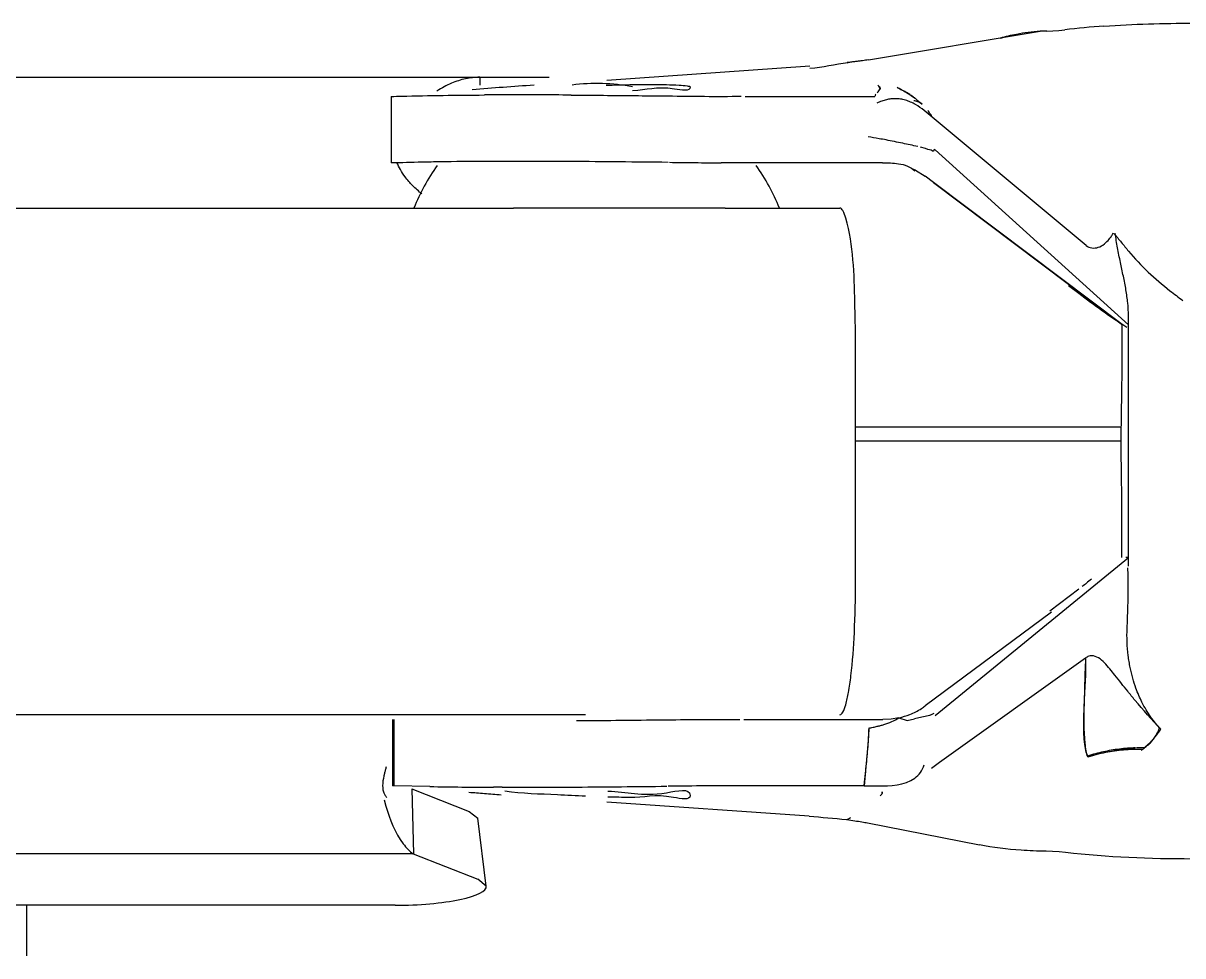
# Model space of a CAD drawing. Header units: millimetres. Extents: x 6781 to 13993, y -7973 to 4183.
# Drawn here: x 11613.91 to 11641.83, y -5893.29 to -5870.83 of the extents above; entities that cross this region are included whole.
import ezdxf

# ---------------------------------------------------------------- set-up
doc = ezdxf.new("R2010")
doc.units = ezdxf.units.MM
doc.header["$LTSCALE"] = 307.34
doc.layers.get('0').update_dxf_attribs({"linetype": 'CONTINUOUS'})

msp = doc.modelspace()

# ---------------------------------------------------------------- linework, layer by layer
at = {"color": 0, "linetype": 'Continuous'}
for p, q in [((11634.25975, -5871.7139), (11638.39262, -5871.02774)), ((11637.43666, -5871.19111), (11637.52924, -5871.17108)), ((11638.55899, -5871.02193), (11638.39262, -5871.02774)), ((11638.84232, -5871.00552), (11638.98639, -5870.99084)), ((11633.77167, -5871.79542), (11633.74589, -5871.78174)), ((11627.96433, -5872.20093), (11632.84804, -5871.85947)), ((11603.88493, -5872.13485), (11626.57274, -5872.13485)), ((11624.90165, -5872.13485), (11624.90161, -5872.32345)), ((11622.76689, -5872.59485), (11622.76689, -5874.19485)), ((11627.10207, -5872.56294), (11627.44979, -5872.56542)), ((11627.44979, -5872.56542), (11627.69839, -5872.56743)), ((11629.18744, -5872.58154), (11629.43538, -5872.58391)), ((11631.29374, -5872.59485), (11634.41436, -5872.59453)), ((11639.50348, -5876.18723), (11635.79578, -5873.09614)), ((11635.63093, -5873.84557), (11635.51705, -5873.81888)), ((11635.69252, -5873.87357), (11635.63093, -5873.84557)), ((11640.51982, -5878.09485), (11635.87086, -5873.88046)), ((11634.2574, -5874.19462), (11631.29374, -5874.19485)), ((11634.60245, -5874.1927), (11634.2574, -5874.19462)), ((11635.39196, -5874.37503), (11635.33225, -5874.34464)), ((11635.39205, -5874.37476), (11635.62291, -5874.51829)), ((11635.82755, -5874.67165), (11635.62425, -5874.51928)), ((11635.82755, -5874.67165), (11640.37918, -5878.09485)), ((11640.37001, -5878.09074), (11635.82755, -5874.67165)), ((11606.97592, -5875.28485), (11625.71598, -5875.28485)), ((11630.80696, -5875.28485), (11625.71598, -5875.28485)), ((11630.80696, -5875.28485), (11633.5705, -5875.28485)), ((11639.07941, -5877.14951), (11639.32556, -5877.33621)), ((11640.51982, -5883.90311), (11640.51982, -5877.8866)), ((11633.94954, -5884.28485), (11633.94954, -5878.48485)), ((11640.34282, -5880.56152), (11633.94954, -5880.56152)), ((11640.34282, -5880.89485), (11633.94954, -5880.89485)), ((11635.87086, -5887.50176), (11640.51982, -5883.69485)), ((11640.51982, -5883.69485), (11640.45738, -5883.69485)), ((11638.62629, -5884.98037), (11639.32539, -5884.45156)), ((11638.67171, -5885.01788), (11635.62862, -5887.27226)), ((11639.487, -5886.11831), (11635.9724, -5888.63678)), ((11627.45001, -5887.48485), (11606.11909, -5887.48485)), ((11622.80046, -5887.59682), (11622.80046, -5889.19682)), ((11622.8427, -5889.19485), (11622.8427, -5887.59485)), ((11627.23341, -5887.62545), (11627.4407, -5887.62394)), ((11631.26224, -5887.59485), (11634.47578, -5887.59541)), ((11634.47578, -5887.59541), (11634.60884, -5887.59611)), ((11634.80592, -5887.58641), (11634.60884, -5887.59611)), ((11634.99247, -5887.55684), (11634.80592, -5887.58641)), ((11634.99247, -5887.55684), (11635.19693, -5887.62424)), ((11635.19693, -5887.62424), (11635.36692, -5887.58619)), ((11635.54219, -5887.54491), (11635.36692, -5887.58619)), ((11635.7354, -5887.49847), (11635.54219, -5887.54491)), ((11634.24719, -5888.196), (11634.23088, -5888.39314)), ((11634.23198, -5888.39327), (11634.2061, -5888.65861)), ((11639.53601, -5888.47864), (11639.54821, -5888.4986)), ((11635.9724, -5888.63678), (11635.77706, -5888.77822)), ((11634.16938, -5889.02866), (11634.1524, -5889.19452)), ((11634.18058, -5888.9258), (11634.15542, -5889.19485)), ((11622.8427, -5889.19485), (11622.80046, -5889.19671)), ((11623.70153, -5889.21334), (11622.8427, -5889.19485)), ((11623.26382, -5889.26474), (11624.64671, -5889.81078)), ((11623.26409, -5889.26471), (11623.30207, -5890.83225)), ((11625.44413, -5889.23035), (11625.23466, -5889.22968)), ((11634.15509, -5889.19485), (11631.26224, -5889.19485)), ((11634.15542, -5889.19485), (11634.48543, -5889.19576)), ((11622.60309, -5889.53569), (11622.63691, -5889.68924)), ((11632.83683, -5889.92946), (11627.96433, -5889.58877)), ((11624.64671, -5889.81078), (11624.85169, -5889.9779)), ((11633.80788, -5889.97479), (11633.839, -5889.95722)), ((11625.05883, -5891.61152), (11624.85339, -5889.97785)), ((11634.23978, -5890.08688), (11636.93115, -5890.61652)), ((11623.30181, -5890.83228), (11606.46564, -5890.83228)), ((11623.30181, -5890.83228), (11624.85215, -5891.44446)), ((11625.05726, -5891.61157), (11624.85215, -5891.44446)), ((11622.86414, -5892.07195), (11605.47769, -5892.07195)), ((11613.99427, -5893.28841), (11613.99427, -5892.07195))]:
    msp.add_line(p, q, dxfattribs=at)
for points in [[(11638.55899, -5871.02193), (11638.69979, -5871.01587), (11638.84232, -5871.00552)], [(11635.85234, -5873.86905), (11635.82222, -5873.91804), (11635.77177, -5873.88636), (11635.69252, -5873.87357)], [(11635.83761, -5887.45093), (11635.75469, -5887.49224), (11635.7359, -5887.49518)], [(11634.26818, -5887.80647), (11634.2601, -5888.00039), (11634.24719, -5888.196)], [(11640.89683, -5888.27951), (11640.80705, -5888.27923), (11640.71747, -5888.28073)], [(11633.7276, -5890.0075), (11633.77721, -5889.99187), (11633.80788, -5889.97479)], [(11639.00679, -5890.80342), (11638.849, -5890.7879), (11638.69301, -5890.77759), (11638.53911, -5890.77242)]]:
    msp.add_lwpolyline(points, dxfattribs=at)
for centre, radius, start, end in [((11641.40923, -5891.99938), 21.14779, 94.009186, 96.578647), ((11638.70029, -5875.62967), 4.6122, 93.824901, 100.938437), ((11640.19947, -6071.27111), 199.43876, 94.0227488, 94.4515594), ((11627.71597, -5877.01152), 4.72667, 79.474957, 97.19281), ((11625.73316, -5998.6083), 126.0497, 90.1406799, 90.3263122), ((11625.81851, -6039.45625), 166.89773, 89.834191, 90.1355491), ((11625.69135, -6089.61378), 217.05542, 89.6276122, 89.8389394), ((11628.31223, -5907.6384), 34.58613, 79.668507, 80.103844), ((11629.50214, -5901.09803), 27.9384, 79.307062, 79.663682), ((11627.71597, -5877.01152), 4.72667, 144.340149, 158.573754), ((11625.64546, -5984.50488), 110.34603, 90.3282132, 90.8804053), ((11625.87114, -6045.00736), 170.84885, 89.5880071, 90.2876682), ((11621.21803, -6658.93005), 784.78916, 89.40005787, 89.57059172), ((11631.10056, -5765.3814), 108.8129, 269.1414314, 269.4619927), ((11631.18329, -5756.1748), 118.01986, 269.4638035, 269.770901), ((11627.71597, -5877.01152), 4.72667, 21.426246, 35.659851), ((11649.28011, -5867.3506), 12.5967, 231.97458, 233.741933), ((11608.91012, -5884.30759), 25.03944, 357.255407, 0.052019), ((11691.58526, -5888.16081), 52.13828, 177.754881, 178.530774), ((11688.6158, -5888.08371), 49.16782, 178.531867, 178.990199), ((11634.64239, -5885.91604), 1.67748, 291.638655, 296.913851), ((11634.65922, -5885.94887), 1.64059, 296.908634, 302.289712), ((11634.68722, -5885.99335), 1.58804, 302.293148, 306.35674), ((11634.63607, -5885.90024), 1.6945, 282.141441, 291.640375), ((11639.63404, -5886.76054), 1.97936, 318.523067, 320.99073), ((11640.78985, -5892.67827), 4.3613, 89.272656, 100.841998), ((11767.68974, -5901.54297), 134.10402, 174.4866673, 174.6013442), ((11625.64664, -5778.65163), 110.57882, 268.9920982, 269.786533), ((11625.81429, -5697.88848), 191.34223, 269.8891591, 270.4242982), ((11620.2163, -4996.88417), 892.36887, 270.45040855, 270.58991114), ((11631.20361, -6011.79769), 122.60285, 89.972602, 90.82488)]:
    msp.add_arc(centre, radius, start, end, dxfattribs=at)
msp.add_ellipse((11623.04916, -5891.65993), major_axis=(2.01031, 0.03957), ratio=0.20400496, start_param=-1.66698078, end_param=0.02157398, dxfattribs=at)
for points in [[(11639.93065, -5870.90334), (11640.6437, -5870.85259), (11641.35918, -5870.83226), (11642.07403, -5870.83226)], [(11632.85104, -5871.91494), (11633.15867, -5871.89343), (11633.4597, -5871.81348), (11633.76619, -5871.77945)], [(11628.51415, -5872.31199), (11628.8081, -5872.30693), (11629.1022, -5872.3049), (11629.39613, -5872.3114)], [(11627.69839, -5872.56743), (11628.19475, -5872.57162), (11628.69109, -5872.57673), (11629.18744, -5872.58154)], [(11629.43538, -5872.58391), (11630.02294, -5872.58944), (11630.61065, -5872.60055), (11631.19814, -5872.58958)], [(11640.52377, -5876.32138), (11640.8183, -5876.674), (11641.15851, -5876.99043), (11641.52041, -5877.2735)], [(11639.32556, -5877.33621), (11639.70242, -5877.62204), (11640.08662, -5877.89927), (11640.48496, -5878.15432)], [(11640.34282, -5880.98903), (11640.35946, -5880.02441), (11640.37603, -5879.05957), (11640.36691, -5878.09485)], [(11640.36508, -5882.85204), (11640.36312, -5882.23099), (11640.35297, -5881.60999), (11640.34282, -5880.98903)], [(11633.83855, -5886.54738), (11633.87948, -5886.20178), (11633.90385, -5885.85418), (11633.92083, -5885.50657)], [(11639.48699, -5886.11825), (11639.50275, -5886.48677), (11639.45917, -5886.8555), (11639.45239, -5887.2243)], [(11641.29954, -5887.83225), (11641.08356, -5887.60636), (11640.87626, -5887.372), (11640.67625, -5887.13185)], [(11639.45239, -5887.2243), (11639.4466, -5887.53961), (11639.43964, -5887.85636), (11639.47041, -5888.17022)], [(11627.4407, -5887.62394), (11628.0951, -5887.61892), (11628.74948, -5887.61186), (11629.40387, -5887.60574)], [(11629.40387, -5887.60574), (11629.99013, -5887.60026), (11630.57655, -5887.58909), (11631.16273, -5887.60025)], [(11639.54821, -5888.4986), (11639.91483, -5888.38598), (11640.29662, -5888.30361), (11640.67995, -5888.29111)], [(11634.48543, -5889.19576), (11634.78825, -5889.19744), (11635.12895, -5889.18691), (11635.37471, -5889.00997)], [(11622.63691, -5889.68924), (11622.73775, -5890.00435), (11622.86088, -5890.32208), (11623.05714, -5890.58843)], [(11632.83683, -5889.92946), (11633.13416, -5889.95027), (11633.43142, -5889.97406), (11633.7276, -5890.0075)], [(11637.93504, -5890.74597), (11637.59851, -5890.72177), (11637.26221, -5890.68167), (11636.93115, -5890.61652)], [(11642.05552, -5890.95745), (11641.03798, -5890.95744), (11640.01776, -5890.91888), (11639.00679, -5890.80342)]]:
    msp.add_open_spline(points, degree=3, dxfattribs=at)
for points, knots in [([(11637.82511, -5871.10126), (11637.75851, -5871.11413), (11637.62853, -5871.14226), (11637.49966, -5871.17502), (11637.43676, -5871.19189)], [0, 0, 0, 0, 0.51020285, 1, 1, 1, 1]), ([(11633.9466, -5871.75768), (11633.91473, -5871.76163), (11633.84944, -5871.76955), (11633.78413, -5871.77727), (11633.75071, -5871.78119)], [0, 0, 0, 0, 0.48830925, 1, 1, 1, 1]), ([(11634.11635, -5871.73553), (11634.08892, -5871.73934), (11634.03236, -5871.7469), (11633.97575, -5871.75406), (11633.9466, -5871.75768)], [0, 0, 0, 0, 0.48530378, 1, 1, 1, 1]), ([(11634.25975, -5871.7139), (11634.23678, -5871.71771), (11634.18902, -5871.7252), (11634.14117, -5871.73208), (11634.11635, -5871.73553)], [0, 0, 0, 0, 0.48151954, 1, 1, 1, 1]), ([(11624.22092, -5872.27766), (11624.1608, -5872.30303), (11624.04093, -5872.36105), (11623.92702, -5872.42992), (11623.87057, -5872.46725)], [0, 0, 0, 0, 0.49089898, 1, 1, 1, 1]), ([(11624.9019, -5872.13485), (11624.78736, -5872.13548), (11624.5539, -5872.16086), (11624.33011, -5872.23159), (11624.22092, -5872.27766)], [0, 0, 0, 0, 0.49146705, 1, 1, 1, 1]), ([(11627.94253, -5872.32611), (11628.03922, -5872.32308), (11628.22975, -5872.31768), (11628.4203, -5872.3136), (11628.51415, -5872.31199)], [0, 0, 0, 0, 0.50756291, 1, 1, 1, 1]), ([(11629.96636, -5872.36291), (11629.96668, -5872.48979), (11629.21744, -5872.31611), (11628.91863, -5872.44906), (11628.58286, -5872.45709)], [0, 0, 0, 0, 0.27419726, 1, 1, 1, 1]), ([(11629.39613, -5872.3114), (11629.49843, -5872.31367), (11629.66555, -5872.31969), (11629.83279, -5872.33094), (11629.89707, -5872.34054)], [0, 0, 0, 0, 0.61159968, 1, 1, 1, 1]), ([(11629.89707, -5872.34054), (11629.91456, -5872.34315), (11629.93372, -5872.34711), (11629.96634, -5872.35596), (11629.96636, -5872.36291)], [0, 0, 0, 0, 0.71810142, 1, 1, 1, 1]), ([(11634.48461, -5872.32506), (11634.4988, -5872.33524), (11634.5224, -5872.35487), (11634.53752, -5872.38297), (11634.53954, -5872.39575)], [0, 0, 0, 0, 0.57455294, 1, 1, 1, 1]), ([(11634.53925, -5872.41399), (11634.54174, -5872.39905), (11634.52894, -5872.36143), (11634.50114, -5872.33781), (11634.48462, -5872.32506)], [0, 0, 0, 0, 0.42072692, 1, 1, 1, 1]), ([(11634.95146, -5872.38133), (11634.99269, -5872.40093), (11635.08255, -5872.44494), (11635.16923, -5872.49509), (11635.21529, -5872.52398)], [0, 0, 0, 0, 0.45638553, 1, 1, 1, 1]), ([(11635.06663, -5872.44016), (11635.04626, -5872.42942), (11635.00796, -5872.40975), (11634.96948, -5872.39045), (11634.95163, -5872.38137)], [0, 0, 0, 0, 0.53495592, 1, 1, 1, 1]), ([(11622.76689, -5872.59485), (11622.85133, -5872.59485), (11623.60069, -5872.57385), (11624.35018, -5872.56448), (11625.01528, -5872.56065)], [0, 0, 0, 0, 0.11265531, 1, 1, 1, 1]), ([(11634.44219, -5872.54007), (11634.43536, -5872.54853), (11634.42386, -5872.56574), (11634.41655, -5872.58514), (11634.41426, -5872.59453)], [0, 0, 0, 0, 0.52920738, 1, 1, 1, 1]), ([(11634.47274, -5872.50756), (11634.48568, -5872.49168), (11634.51231, -5872.46487), (11634.53629, -5872.43175), (11634.53925, -5872.41399)], [0, 0, 0, 0, 0.53226867, 1, 1, 1, 1]), ([(11634.5387, -5872.41825), (11634.53821, -5872.42042), (11634.53698, -5872.42476), (11634.53535, -5872.42897), (11634.53444, -5872.43107)], [0, 0, 0, 0, 0.49331202, 1, 1, 1, 1]), ([(11634.53954, -5872.39575), (11634.54013, -5872.39947), (11634.54058, -5872.40705), (11634.53954, -5872.41457), (11634.5387, -5872.41825)], [0, 0, 0, 0, 0.49974985, 1, 1, 1, 1]), ([(11634.90489, -5872.65022), (11634.87017, -5872.65033), (11634.79845, -5872.65495), (11634.72777, -5872.66793), (11634.69182, -5872.67654)], [0, 0, 0, 0, 0.4842718, 1, 1, 1, 1]), ([(11635.15159, -5872.68582), (11635.1124, -5872.67426), (11635.0308, -5872.65604), (11634.94734, -5872.65007), (11634.90489, -5872.65022)], [0, 0, 0, 0, 0.49035997, 1, 1, 1, 1]), ([(11635.21544, -5872.52439), (11635.18961, -5872.50865), (11635.1404, -5872.47985), (11635.0903, -5872.45264), (11635.06663, -5872.44016)], [0, 0, 0, 0, 0.53062163, 1, 1, 1, 1]), ([(11635.21529, -5872.52398), (11635.27294, -5872.56015), (11635.39005, -5872.64058), (11635.49893, -5872.73237), (11635.55144, -5872.78432)], [0, 0, 0, 0, 0.47952426, 1, 1, 1, 1]), ([(11635.37708, -5872.63318), (11635.34992, -5872.61286), (11635.2968, -5872.5754), (11635.24196, -5872.54055), (11635.21544, -5872.52439)], [0, 0, 0, 0, 0.52202601, 1, 1, 1, 1]), ([(11634.69182, -5872.67654), (11634.65387, -5872.68564), (11634.57565, -5872.70914), (11634.50023, -5872.74039), (11634.46174, -5872.75833)], [0, 0, 0, 0, 0.47892186, 1, 1, 1, 1]), ([(11635.39194, -5872.79192), (11635.35415, -5872.76989), (11635.27621, -5872.72922), (11635.19378, -5872.69827), (11635.15159, -5872.68582)], [0, 0, 0, 0, 0.49859435, 1, 1, 1, 1]), ([(11635.54354, -5872.77648), (11635.51565, -5872.75567), (11635.45495, -5872.71971), (11635.38534, -5872.70434), (11635.3505, -5872.70305)], [0, 0, 0, 0, 0.49955646, 1, 1, 1, 1]), ([(11635.79578, -5873.09614), (11635.73181, -5873.04221), (11635.6033, -5872.93302), (11635.46538, -5872.83476), (11635.39194, -5872.79192)], [0, 0, 0, 0, 0.49598057, 1, 1, 1, 1]), ([(11635.79576, -5873.09608), (11635.7802, -5873.06934), (11635.7472, -5873.0137), (11635.71133, -5872.95979), (11635.69143, -5872.93253)], [0, 0, 0, 0, 0.47826334, 1, 1, 1, 1]), ([(11635.74159, -5873.01408), (11635.75093, -5873.02756), (11635.76927, -5873.05473), (11635.78705, -5873.08228), (11635.79581, -5873.09613)], [0, 0, 0, 0, 0.50021117, 1, 1, 1, 1]), ([(11635.44714, -5873.80294), (11635.32666, -5873.77533), (11635.07345, -5873.72004), (11634.81918, -5873.66992), (11634.68599, -5873.64476)], [0, 0, 0, 0, 0.47695726, 1, 1, 1, 1]), ([(11623.94995, -5874.17188), (11623.80337, -5874.17414), (11623.40898, -5874.17969), (11623.01472, -5874.19485), (11622.76689, -5874.19485)], [0, 0, 0, 0, 0.37168569, 1, 1, 1, 1]), ([(11623.10402, -5874.53148), (11623.06293, -5874.47603), (11622.98942, -5874.3647), (11622.93021, -5874.24502), (11622.906, -5874.18571)], [0, 0, 0, 0, 0.51860037, 1, 1, 1, 1]), ([(11631.29374, -5874.19485), (11631.19768, -5874.19485), (11631.00356, -5874.19469), (11630.80944, -5874.19412), (11630.71138, -5874.19372)], [0, 0, 0, 0, 0.49485437, 1, 1, 1, 1]), ([(11634.60245, -5874.1927), (11634.66604, -5874.19222), (11634.79262, -5874.19376), (11634.91894, -5874.20511), (11634.98113, -5874.21491)], [0, 0, 0, 0, 0.50252326, 1, 1, 1, 1]), ([(11634.98113, -5874.21491), (11635.0563, -5874.22676), (11635.19893, -5874.26022), (11635.32742, -5874.33811), (11635.37586, -5874.38777)], [0, 0, 0, 0, 0.5231373, 1, 1, 1, 1]), ([(11623.50948, -5874.94429), (11623.4304, -5874.88265), (11623.2858, -5874.75337), (11623.15941, -5874.60624), (11623.10402, -5874.53148)], [0, 0, 0, 0, 0.51868474, 1, 1, 1, 1]), ([(11633.71522, -5875.52725), (11633.69732, -5875.46494), (11633.67329, -5875.37924), (11633.60245, -5875.28485), (11633.5705, -5875.28485)], [0, 0, 0, 0, 0.66990742, 1, 1, 1, 1]), ([(11633.94954, -5878.48485), (11633.94954, -5878.17516), (11633.92211, -5877.18901), (11633.90294, -5876.18094), (11633.71522, -5875.52725)], [0, 0, 0, 0, 0.31288749, 1, 1, 1, 1]), ([(11640.05781, -5876.03082), (11640.07889, -5876.00637), (11640.11652, -5875.95791), (11640.14886, -5875.90571), (11640.16234, -5875.88007)], [0, 0, 0, 0, 0.52698764, 1, 1, 1, 1]), ([(11640.17488, -5875.89581), (11640.23346, -5875.96639), (11640.34911, -5876.10877), (11640.46498, -5876.25099), (11640.52377, -5876.32138)], [0, 0, 0, 0, 0.50001252, 1, 1, 1, 1]), ([(11640.3284, -5876.59315), (11640.3034, -5876.47613), (11640.25496, -5876.24376), (11640.21787, -5876.00906), (11640.20482, -5875.89207)], [0, 0, 0, 0, 0.50409556, 1, 1, 1, 1]), ([(11639.50336, -5876.18731), (11639.57896, -5876.25031), (11639.83063, -5876.26911), (11639.98625, -5876.11381), (11640.05781, -5876.03082)], [0, 0, 0, 0, 0.47313247, 1, 1, 1, 1]), ([(11640.46132, -5877.25439), (11640.44289, -5877.14338), (11640.39989, -5876.92261), (11640.35187, -5876.70297), (11640.3284, -5876.59315)], [0, 0, 0, 0, 0.5005036, 1, 1, 1, 1]), ([(11640.51982, -5877.8866), (11640.51982, -5877.78078), (11640.50794, -5877.56889), (11640.47869, -5877.35896), (11640.46132, -5877.25439)], [0, 0, 0, 0, 0.49954774, 1, 1, 1, 1]), ([(11640.36263, -5883.69485), (11640.36398, -5883.55456), (11640.36565, -5883.27362), (11640.36553, -5882.99268), (11640.36508, -5882.85204)], [0, 0, 0, 0, 0.49940228, 1, 1, 1, 1]), ([(11640.51644, -5884.40992), (11640.51655, -5884.33269), (11640.51542, -5884.17765), (11640.51103, -5884.02267), (11640.50788, -5883.94494)], [0, 0, 0, 0, 0.49817745, 1, 1, 1, 1]), ([(11639.63154, -5884.22306), (11639.59026, -5884.25428), (11639.51555, -5884.31174), (11639.44242, -5884.37124), (11639.41031, -5884.39906)], [0, 0, 0, 0, 0.5491964, 1, 1, 1, 1]), ([(11640.50765, -5884.91442), (11640.51021, -5884.83086), (11640.5145, -5884.66271), (11640.51633, -5884.49452), (11640.51644, -5884.40992)], [0, 0, 0, 0, 0.49702465, 1, 1, 1, 1]), ([(11640.48947, -5885.39995), (11640.49277, -5885.31972), (11640.4994, -5885.1579), (11640.50515, -5884.99604), (11640.50765, -5884.91442)], [0, 0, 0, 0, 0.49578249, 1, 1, 1, 1]), ([(11640.51574, -5886.05652), (11640.50266, -5885.9501), (11640.48479, -5885.73135), (11640.48479, -5885.51185), (11640.48947, -5885.39995)], [0, 0, 0, 0, 0.48910987, 1, 1, 1, 1]), ([(11639.63935, -5886.06379), (11639.61395, -5886.06409), (11639.55915, -5886.07423), (11639.51072, -5886.10125), (11639.48699, -5886.11825)], [0, 0, 0, 0, 0.46522528, 1, 1, 1, 1]), ([(11640.19572, -5886.53105), (11640.11384, -5886.42942), (11639.97084, -5886.24293), (11639.75483, -5886.06242), (11639.63935, -5886.06379)], [0, 0, 0, 0, 0.53054942, 1, 1, 1, 1]), ([(11640.56324, -5886.34951), (11640.55355, -5886.30171), (11640.53582, -5886.20433), (11640.52187, -5886.10633), (11640.51574, -5886.05652)], [0, 0, 0, 0, 0.49285823, 1, 1, 1, 1]), ([(11633.71529, -5887.24221), (11633.7432, -5887.14497), (11633.79035, -5886.91382), (11633.82277, -5886.68067), (11633.83855, -5886.54738)], [0, 0, 0, 0, 0.42980596, 1, 1, 1, 1]), ([(11640.50287, -5886.91941), (11640.45212, -5886.85589), (11640.35037, -5886.72593), (11640.24826, -5886.59625), (11640.19572, -5886.53105)], [0, 0, 0, 0, 0.49266974, 1, 1, 1, 1]), ([(11640.70098, -5886.84255), (11640.6727, -5886.7646), (11640.62058, -5886.6018), (11640.58068, -5886.43559), (11640.56324, -5886.34951)], [0, 0, 0, 0, 0.48563849, 1, 1, 1, 1]), ([(11640.84687, -5887.18192), (11640.81984, -5887.12807), (11640.76781, -5887.01632), (11640.72244, -5886.90171), (11640.70098, -5886.84255)], [0, 0, 0, 0, 0.48913089, 1, 1, 1, 1]), ([(11640.67625, -5887.13185), (11640.64698, -5887.0967), (11640.58882, -5887.02619), (11640.53138, -5886.95509), (11640.50287, -5886.91941)], [0, 0, 0, 0, 0.50042727, 1, 1, 1, 1]), ([(11641.29955, -5887.83222), (11641.21241, -5887.74105), (11641.04435, -5887.53488), (11640.90912, -5887.3059), (11640.84687, -5887.18192)], [0, 0, 0, 0, 0.47618473, 1, 1, 1, 1]), ([(11633.5705, -5887.48485), (11633.60247, -5887.48485), (11633.67335, -5887.39035), (11633.69738, -5887.30458), (11633.71529, -5887.24221)], [0, 0, 0, 0, 0.33004605, 1, 1, 1, 1]), ([(11639.5475, -5888.49905), (11639.52162, -5888.45026), (11639.41545, -5888.02684), (11639.44902, -5887.59211), (11639.45562, -5887.2172)], [0, 0, 0, 0, 0.12838987, 1, 1, 1, 1]), ([(11634.47364, -5887.76293), (11634.50035, -5887.75654), (11634.55339, -5887.74315), (11634.60598, -5887.72807), (11634.63201, -5887.72006)], [0, 0, 0, 0, 0.50216186, 1, 1, 1, 1]), ([(11634.63201, -5887.72006), (11634.69584, -5887.7004), (11634.82052, -5887.65544), (11634.93789, -5887.59294), (11634.99247, -5887.55684)], [0, 0, 0, 0, 0.50512574, 1, 1, 1, 1]), ([(11634.26818, -5887.80647), (11634.26521, -5887.88038), (11634.25768, -5888.02812), (11634.24751, -5888.1757), (11634.24191, -5888.24944)], [0, 0, 0, 0, 0.50002066, 1, 1, 1, 1]), ([(11634.26818, -5887.80647), (11634.30266, -5887.79986), (11634.37133, -5887.78622), (11634.43969, -5887.77104), (11634.47364, -5887.76293)], [0, 0, 0, 0, 0.50137531, 1, 1, 1, 1]), ([(11641.15658, -5888.02536), (11641.17976, -5887.99045), (11641.22434, -5887.91226), (11641.2587, -5887.82911), (11641.27458, -5887.78401)], [0, 0, 0, 0, 0.46708699, 1, 1, 1, 1]), ([(11641.17208, -5888.00644), (11641.19439, -5887.97892), (11641.23827, -5887.92183), (11641.27935, -5887.86271), (11641.29954, -5887.83225)], [0, 0, 0, 0, 0.49226983, 1, 1, 1, 1]), ([(11634.24191, -5888.24944), (11634.23589, -5888.32878), (11634.22264, -5888.48733), (11634.20769, -5888.64572), (11634.19996, -5888.72488)], [0, 0, 0, 0, 0.50007965, 1, 1, 1, 1]), ([(11639.47041, -5888.17022), (11639.47647, -5888.23193), (11639.49036, -5888.33631), (11639.5184, -5888.43894), (11639.53673, -5888.4782)], [0, 0, 0, 0, 0.58869352, 1, 1, 1, 1]), ([(11640.69463, -5888.2814), (11640.56341, -5888.28558), (11640.30238, -5888.30549), (11640.04422, -5888.34903), (11639.91708, -5888.37661)], [0, 0, 0, 0, 0.50227897, 1, 1, 1, 1]), ([(11640.83032, -5888.33883), (11640.86225, -5888.31515), (11640.92923, -5888.26647), (11640.99278, -5888.2131), (11641.0239, -5888.18335)], [0, 0, 0, 0, 0.48015786, 1, 1, 1, 1]), ([(11640.89683, -5888.27951), (11640.91795, -5888.26323), (11640.95989, -5888.22888), (11640.99989, -5888.19229), (11641.01971, -5888.17321)], [0, 0, 0, 0, 0.49229408, 1, 1, 1, 1]), ([(11641.01971, -5888.17321), (11641.03639, -5888.15716), (11641.0695, -5888.12389), (11641.10126, -5888.08932), (11641.11701, -5888.0715)], [0, 0, 0, 0, 0.49323838, 1, 1, 1, 1]), ([(11641.0239, -5888.18335), (11641.04769, -5888.16059), (11641.09519, -5888.11053), (11641.13669, -5888.05532), (11641.15658, -5888.02536)], [0, 0, 0, 0, 0.47798628, 1, 1, 1, 1]), ([(11639.91708, -5888.37661), (11639.8527, -5888.39057), (11639.72501, -5888.42144), (11639.59894, -5888.45835), (11639.5366, -5888.47824)], [0, 0, 0, 0, 0.5016739, 1, 1, 1, 1]), ([(11639.96948, -5888.39481), (11639.89812, -5888.40854), (11639.75654, -5888.43957), (11639.61678, -5888.47798), (11639.5477, -5888.49897)], [0, 0, 0, 0, 0.50163583, 1, 1, 1, 1]), ([(11622.64898, -5888.74062), (11622.6411, -5888.76703), (11622.6258, -5888.81963), (11622.61172, -5888.87256), (11622.60517, -5888.89896)], [0, 0, 0, 0, 0.50340194, 1, 1, 1, 1]), ([(11634.19996, -5888.72488), (11634.19501, -5888.77554), (11634.18491, -5888.87681), (11634.17457, -5888.97806), (11634.16938, -5889.02866)], [0, 0, 0, 0, 0.50015021, 1, 1, 1, 1]), ([(11635.37471, -5889.00997), (11635.42641, -5888.97274), (11635.52324, -5888.87809), (11635.58131, -5888.75554), (11635.6015, -5888.68957)], [0, 0, 0, 0, 0.48011499, 1, 1, 1, 1]), ([(11622.60517, -5888.89896), (11622.58586, -5888.97686), (11622.5561, -5889.12341), (11622.56269, -5889.27721), (11622.58381, -5889.34321)], [0, 0, 0, 0, 0.53663614, 1, 1, 1, 1]), ([(11622.58381, -5889.34321), (11622.59168, -5889.3678), (11622.61269, -5889.41577), (11622.64509, -5889.4571), (11622.66362, -5889.4754)], [0, 0, 0, 0, 0.49786897, 1, 1, 1, 1]), ([(11624.63857, -5889.34908), (11624.76358, -5889.35882), (11625.02234, -5889.37884), (11625.28112, -5889.39844), (11625.41488, -5889.40844)], [0, 0, 0, 0, 0.4831458, 1, 1, 1, 1]), ([(11627.45001, -5889.4457), (11627.22321, -5889.43636), (11626.57562, -5889.40001), (11625.92452, -5889.38512), (11625.50685, -5889.32466)], [0, 0, 0, 0, 0.34975049, 1, 1, 1, 1]), ([(11627.98306, -5889.32086), (11628.45563, -5889.32844), (11628.88535, -5889.52203), (11629.96691, -5889.23686), (11629.96638, -5889.4268)], [0, 0, 0, 0, 0.71333033, 1, 1, 1, 1]), ([(11629.96638, -5889.4268), (11629.96601, -5889.56069), (11629.17717, -5889.35615), (11628.86316, -5889.48376), (11628.51111, -5889.47767)], [0, 0, 0, 0, 0.27550751, 1, 1, 1, 1]), ([(11634.54033, -5889.43531), (11634.55451, -5889.4248), (11634.57811, -5889.4051), (11634.59349, -5889.37629), (11634.59455, -5889.36333)], [0, 0, 0, 0, 0.57579523, 1, 1, 1, 1]), ([(11634.59455, -5889.36333), (11634.59485, -5889.35965), (11634.59456, -5889.3521), (11634.59252, -5889.34485), (11634.59121, -5889.3413)], [0, 0, 0, 0, 0.49352224, 1, 1, 1, 1]), ([(11634.59435, -5889.36329), (11634.59416, -5889.36562), (11634.59346, -5889.37033), (11634.59216, -5889.37491), (11634.59138, -5889.37719)], [0, 0, 0, 0, 0.49230361, 1, 1, 1, 1]), ([(11634.59203, -5889.34134), (11634.59306, -5889.34491), (11634.59455, -5889.35219), (11634.59466, -5889.35963), (11634.59435, -5889.36329)], [0, 0, 0, 0, 0.50313345, 1, 1, 1, 1]), ([(11628.51111, -5889.47767), (11628.42492, -5889.47618), (11628.24999, -5889.47248), (11628.07509, -5889.46766), (11627.98638, -5889.46496)], [0, 0, 0, 0, 0.49270229, 1, 1, 1, 1]), ([(11633.7395, -5890.00884), (11633.80409, -5890.01769), (11633.9258, -5890.03468), (11634.04729, -5890.05319), (11634.1042, -5890.06261)], [0, 0, 0, 0, 0.53055655, 1, 1, 1, 1]), ([(11634.1042, -5890.06261), (11634.12776, -5890.0665), (11634.17302, -5890.07424), (11634.21816, -5890.08263), (11634.23978, -5890.08688)], [0, 0, 0, 0, 0.52004926, 1, 1, 1, 1]), ([(11623.05714, -5890.58843), (11623.09384, -5890.63824), (11623.16877, -5890.72683), (11623.25742, -5890.80209), (11623.30181, -5890.83228)], [0, 0, 0, 0, 0.53546088, 1, 1, 1, 1]), ([(11638.53911, -5890.77242), (11638.43573, -5890.77065), (11638.23423, -5890.76457), (11638.03297, -5890.75301), (11637.93504, -5890.74597)], [0, 0, 0, 0, 0.51293762, 1, 1, 1, 1])]:
    msp.add_open_spline(points, degree=3, knots=knots, dxfattribs=at)

doc.saveas('drawing.dxf')
